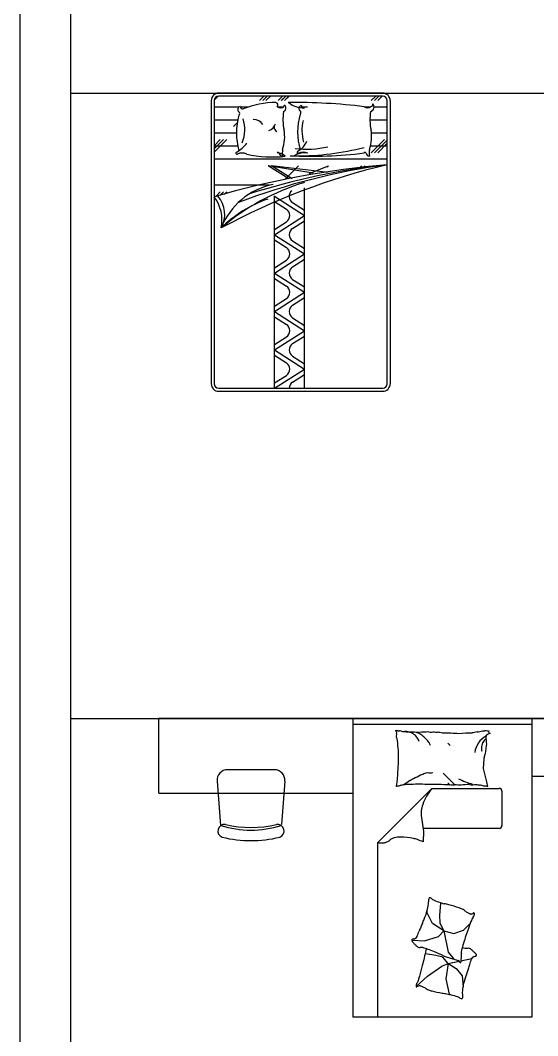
# Model space of a CAD drawing. Header units: inches. Extents: x 8.1 to 50.6, y 12.7 to 37.5.
# Drawn here: x 8.05 to 11.52, y 18.31 to 25.12 of the extents above; entities that cross this region are included whole.
import ezdxf

# ---------------------------------------------------------------- set-up
doc = ezdxf.new("R2010")
doc.units = ezdxf.units.IN
doc.header["$MEASUREMENT"] = 0
for name, color, linetype in [('02', 2, 'Continuous'), ('1', 1, 'Continuous'), ('4', 4, 'Continuous'), ('kadrbm', 4, 'Continuous')]:
    doc.layers.add(name, color=color, linetype=linetype)

# ---------------------------------------------------------------- blocks, each defined once
blk = doc.blocks.new('kadrbm')
at = {"layer": 'kadrbm', "color": 4}
blk.add_lwpolyline([(0, 0), (0, 24.7972), (21, 24.7972), (21, 0), (0, 0)], close=True, dxfattribs=at)
blk.add_lwpolyline([(20.6631, 0.3257), (20.6631, 24.4603), (0.3369, 24.4603), (0.3369, 0.3257), (20.6631, 0.3257)], dxfattribs=at)

msp = doc.modelspace()

# ---------------------------------------------------------------- linework, layer by layer
at = {"layer": '02'}
for p, q in [((9.3507, 24.589), (9.3768, 24.615)), ((10.4805, 24.6153), (9.3805, 24.6153)), ((9.6536, 24.5856), (9.6832, 24.6153)), ((9.6755, 24.5856), (9.7051, 24.6153)), ((9.6974, 24.5856), (9.727, 24.6153)), ((9.7783, 24.5856), (9.8079, 24.6153)), ((9.7785, 24.5856), (9.8081, 24.6153)), ((9.8002, 24.5856), (9.8298, 24.6153)), ((9.8004, 24.5856), (9.83, 24.6153)), ((9.8221, 24.5856), (9.8517, 24.6153)), ((9.8223, 24.5856), (9.8519, 24.6153)), ((10.4036, 24.5856), (10.4332, 24.6153)), ((10.4255, 24.5856), (10.4551, 24.6153)), ((10.4474, 24.5856), (10.477, 24.6153)), ((9.3505, 24.5853), (9.3505, 22.6853)), ((9.516, 24.5419), (9.3505, 24.5419)), ((9.5786, 24.5419), (9.5247, 24.5419)), ((9.8115, 24.5419), (9.7773, 24.5419)), ((9.975, 24.5419), (9.9368, 24.5419)), ((10.3947, 24.5419), (10.3605, 24.5419)), ((10.5105, 24.5419), (10.4222, 24.5419)), ((10.5105, 22.6853), (10.5105, 24.5853)), ((9.508, 24.4544), (9.3505, 24.4544)), ((10.5105, 24.4544), (10.3941, 24.4544)), ((9.4786, 24.4106), (9.5048, 24.4368)), ((9.5005, 24.4106), (9.5015, 24.4116)), ((9.4993, 24.3669), (9.3505, 24.3669)), ((9.3505, 24.2825), (9.3911, 24.3231)), ((9.3505, 24.2388), (9.4349, 24.3231)), ((9.3505, 24.2606), (9.413, 24.3231)), ((10.4036, 24.2356), (10.4911, 24.3231)), ((10.5105, 24.3669), (10.405, 24.3669)), ((10.4255, 24.2356), (10.5105, 24.3206)), ((9.5087, 24.2794), (9.3505, 24.2794)), ((10.5105, 24.2794), (10.3986, 24.2794)), ((10.4474, 24.2356), (10.5105, 24.2988)), ((10.5105, 24.1919), (9.3505, 24.1919)), ((9.7785, 24.2356), (9.7803, 24.2375)), ((10.0133, 24.0985), (9.7127, 24.1481)), ((9.8505, 24.0606), (9.7129, 24.1481)), ((10.1136, 24.1017), (9.7346, 24.1481)), ((9.8724, 24.0606), (9.7348, 24.1481)), ((9.8286, 24.0606), (9.9161, 24.1481)), ((9.9881, 24.0952), (10.1163, 24.1481)), ((10.107, 24.1391), (10.1161, 24.1481)), ((10.3311, 24.1412), (10.338, 24.1481)), ((10.355, 24.1433), (10.3599, 24.1481)), ((9.7208, 24.0169), (9.3505, 24.0169)), ((9.9554, 22.6553), (9.9554, 23.9994)), ((9.3607, 23.9427), (9.3911, 23.9731)), ((9.3889, 23.949), (9.413, 23.9731)), ((9.417, 23.9553), (9.4349, 23.9731)), ((9.7554, 22.6553), (9.7554, 23.9454)), ((9.7554, 23.9433), (9.9554, 23.8145)), ((9.7554, 23.9077), (9.8347, 23.8566)), ((9.8761, 23.9013), (9.9554, 23.8502)), ((9.7554, 23.6857), (9.9554, 23.8145)), ((9.7554, 23.7214), (9.8347, 23.7725)), ((9.8761, 23.7278), (9.9554, 23.7788)), ((9.7554, 23.6857), (9.9554, 23.5569)), ((9.7554, 23.65), (9.8347, 23.599)), ((9.8761, 23.6437), (9.9554, 23.5926)), ((9.7554, 23.4281), (9.9554, 23.5569)), ((9.7554, 23.4638), (9.8347, 23.5149)), ((9.8761, 23.4701), (9.9554, 23.5212)), ((9.7554, 23.4281), (9.9554, 23.2993)), ((9.7554, 23.3924), (9.8347, 23.3413)), ((9.8761, 23.3861), (9.9554, 23.335)), ((9.7554, 23.1705), (9.9554, 23.2993)), ((9.7554, 23.2062), (9.8347, 23.2573)), ((9.8761, 23.2125), (9.9554, 23.2636)), ((9.7554, 23.1705), (9.9554, 23.0417)), ((9.7554, 23.1348), (9.8347, 23.0837)), ((9.8761, 23.1285), (9.9554, 23.0774)), ((9.7554, 22.9129), (9.9554, 23.0417)), ((9.7554, 22.9486), (9.8347, 22.9996)), ((9.8761, 22.9549), (9.9554, 23.006)), ((9.7554, 22.9129), (9.9554, 22.7841)), ((9.7554, 22.8772), (9.8347, 22.8261)), ((9.8761, 22.8708), (9.9554, 22.8197)), ((9.7554, 22.6553), (9.9554, 22.7841)), ((9.7554, 22.6909), (9.8347, 22.742)), ((9.8761, 22.6973), (9.9554, 22.7484)), ((9.3805, 22.6553), (10.4805, 22.6553)), ((11.8991, 20.4404), (8.9791, 20.4404)), ((8.9791, 19.9404), (8.9791, 20.4404)), ((8.9791, 19.9404), (10.2791, 19.9404))]:
    msp.add_line(p, q, dxfattribs=at)
for centre, radius, start, end in [((9.3805, 24.5853), 0.03, 90, 180), ((10.4805, 24.5853), 0.03, 0, 90), ((9.5274, 24.526), 0.0196, 97.94378, 235.24518), ((9.5393, 24.5437), 0.0147, 173.38913, 292.92648), ((9.7804, 23.9082), 0.665, 91.43922, 110.73297), ((9.7587, 24.5553), 0.0184, 323.34069, 74.21738), ((9.7944, 24.5726), 0.0352, 233.5188, 310.88197), ((9.8052, 24.536), 0.0259, 293.82271, 40.36606), ((9.8232, 24.5471), 0.00594, 72.69642, 190.78246), ((9.8717, 20.4707), 4.1024, 83.21005, 90.35099), ((9.9559, 24.7155), 0.1796, 232.49247, 269.73359), ((9.9375, 24.5317), 0.0196, 97.94378, 235.24518), ((9.9494, 24.5494), 0.0147, 173.38913, 292.92648), ((10.3776, 24.5726), 0.0352, 233.5188, 310.88197), ((10.3916, 24.5419), 0.0306, 283.92242, 43.33887), ((10.4015, 24.559), 0.013, 266.2425, 17.77042), ((9.9278, 24.3687), 0.4285, 163.8381, 196.19733), ((9.5086, 24.499), 0.0134, 304.75482, 55.24518), ((9.3199, 24.3889), 0.2355, 338.18888, 18.28665), ((9.6104, 24.3759), 0.0827, 36.13541, 88.61139), ((10.1176, 24.4579), 0.3068, 169.79905, 193.30038), ((10.3379, 24.3744), 0.4285, 163.8381, 196.15923), ((9.9188, 24.5047), 0.0134, 304.75482, 55.24518), ((10.2454, 24.385), 0.3068, 167.2681, 194.70941), ((10.7009, 24.4579), 0.3068, 169.79905, 193.30038), ((9.6991, 24.4467), 0.0643, 286.42978, 345.18031), ((9.7903, 24.4104), 0.0389, 182.68111, 237.50614), ((9.5572, 24.3424), 0.2657, 341.34032, 9.73952), ((10.1404, 24.3424), 0.2657, 341.34032, 9.73952), ((9.4025, 24.4183), 0.2039, 298.91994, 324.55869), ((9.9142, 24.2346), 0.1077, 167.77958, 192.22042), ((9.9692, 24.8928), 0.6334, 263.03038, 283.1053), ((9.9069, 25.9991), 1.7849, 269.82852, 284.54016), ((9.8485, 24.3615), 0.1318, 298.40149, 338.17422), ((10.4974, 24.2346), 0.1077, 167.77958, 192.22042), ((9.503, 24.2329), 0.00724, 105.91317, 295.23687), ((9.5374, 24.16), 0.0733, 64.76313, 115.23687), ((9.7408, 24.9789), 0.772, 257.11693, 276.36131), ((9.7777, 24.2319), 0.00621, 17.68749, 162.31251), ((9.7761, 24.166), 0.0679, 42.2595, 93.63772), ((9.8142, 24.2435), 0.0321, 197.68749, 260.5409), ((10.0039, 26.9868), 2.7753, 267.02602, 277.26857), ((9.9546, 24.1147), 0.1198, 78.38829, 125.05639), ((9.9131, 24.2386), 0.00724, 105.91317, 295.23687), ((9.9475, 24.1657), 0.0733, 64.76313, 115.23687), ((10.3609, 24.2319), 0.00621, 17.68749, 162.31251), ((10.3975, 24.2435), 0.0321, 197.68749, 260.5409), ((11.0369, 18.0743), 6.1037, 94.94792, 106.03946), ((11.5788, 19.6817), 4.5994, 103.43114, 118.31798), ((11.1309, 19.6171), 4.5804, 97.78411, 110.68248), ((11.0134, 19.518), 4.6644, 96.18984, 107.81061), ((10.419, 22.5233), 1.5818, 107.0218, 130.24632), ((9.8361, 23.5587), 0.4715, 101.18954, 158.61939), ((9.9031, 23.9433), 0.05, 131.43602, 237.21673), ((9.1363, 23.7828), 0.2659, 348.68438, 36.33945), ((9.2375, 23.8213), 0.1834, 330.39629, 42.11314), ((9.9931, 23.1204), 0.853, 109.43622, 134.32559), ((9.8076, 23.8145), 0.05, 302.78327, 57.21673), ((9.9031, 23.6857), 0.05, 122.78327, 237.21673), ((9.8076, 23.5569), 0.05, 302.78327, 57.21673), ((9.9031, 23.4281), 0.05, 122.78327, 237.21673), ((9.8076, 23.2993), 0.05, 302.78327, 57.21673), ((9.9031, 23.1705), 0.05, 122.78327, 237.21673), ((9.8076, 23.0417), 0.05, 302.78327, 57.21673), ((9.9031, 22.9129), 0.05, 122.78327, 237.21673), ((9.8076, 22.7841), 0.05, 302.78327, 57.21673), ((9.3805, 22.6853), 0.03, 180, 270), ((9.9031, 22.6553), 0.05, 122.78327, 180), ((10.4805, 22.6853), 0.03, 270, 0), ((9.5966, 20.3815), 0.6896, 252.93047, 287.06953)]:
    msp.add_arc(centre, radius, start, end, dxfattribs=at)
at = {"layer": '1'}
for p, q in [((8.3869, 24.6353), (28.7131, 24.6353)), ((8.3869, 20.4404), (28.7131, 20.4404))]:
    msp.add_line(p, q, dxfattribs=at)
msp.add_lwpolyline([(11.8991, 20.4404), (11.8991, 20.0519), (11.4793, 20.0519)], dxfattribs=at)
at = {"layer": '4'}
for p, q in [((10.4805, 24.6353), (9.3805, 24.6353)), ((9.3305, 24.5853), (9.3305, 22.6853)), ((10.5305, 24.5853), (10.5305, 22.6853)), ((9.3805, 22.6353), (10.4805, 22.6353)), ((10.2791, 20.4404), (10.2791, 18.4367)), ((11.4793, 20.4404), (11.4793, 18.4367)), ((11.4793, 20.401), (10.2794, 20.401)), ((10.917, 20.2746), (10.9322, 20.2595)), ((9.7538, 20.0967), (9.4395, 20.0967)), ((11.1778, 20.0145), (11.1575, 20.0958)), ((10.885, 20.0743), (10.9642, 19.9952)), ((9.3693, 20.0208), (9.3932, 19.7216)), ((9.824, 20.0208), (9.8008, 19.7304)), ((10.8106, 19.9718), (10.4475, 19.6079)), ((10.6975, 19.9967), (10.6975, 19.9967)), ((10.8106, 19.9718), (11.2601, 19.9718)), ((10.917, 20.0095), (10.9322, 19.9943)), ((11.1852, 19.985), (11.1778, 20.0145)), ((11.2798, 19.9521), (11.2798, 19.7232)), ((10.7392, 19.7773), (10.7526, 19.6834)), ((11.2601, 19.7036), (10.7498, 19.7036)), ((10.7526, 19.6834), (10.7509, 19.6121)), ((10.4475, 18.4367), (10.4475, 19.6079)), ((10.7779, 19.1364), (10.779, 19.1555)), ((10.8633, 19.1218), (10.8704, 19.1999)), ((10.8704, 19.1999), (10.8752, 19.2029)), ((10.8138, 19.0647), (10.7779, 19.1364)), ((10.8651, 19.0676), (10.8633, 19.1218)), ((10.8911, 19.0168), (10.8138, 19.0647)), ((10.8536, 18.9783), (10.8911, 19.0168)), ((10.8911, 19.0168), (10.8651, 19.0676)), ((10.8911, 19.0168), (10.9181, 18.8723)), ((10.8911, 19.0168), (10.9578, 18.9979)), ((10.9578, 18.9979), (11.0212, 19.0195)), ((11.0212, 19.0195), (11.0668, 19.0656)), ((10.6777, 18.9541), (10.7595, 18.9501)), ((10.7595, 18.9501), (10.8536, 18.9783)), ((10.9181, 18.8723), (10.9497, 18.8355)), ((10.8372, 18.851), (10.7662, 18.8607)), ((10.8834, 18.8393), (10.8372, 18.851)), ((10.9197, 18.797), (10.8834, 18.8393)), ((10.9051, 18.8418), (10.9507, 18.8274)), ((10.9197, 18.797), (10.9928, 18.8124)), ((10.9497, 18.8355), (10.9572, 18.8266)), ((10.9507, 18.8274), (10.986, 18.8163)), ((11.0042, 18.8148), (11.0776, 18.8303)), ((10.7801, 18.712), (10.8775, 18.7794)), ((10.8775, 18.7794), (10.9197, 18.797)), ((10.9197, 18.797), (10.9033, 18.6942)), ((10.9197, 18.797), (10.9725, 18.7624)), ((10.9725, 18.7624), (11.014, 18.7143)), ((10.7037, 18.6431), (10.7801, 18.712)), ((10.9033, 18.6942), (10.9262, 18.5905)), ((11.014, 18.7143), (11.0201, 18.6414)), ((11.4793, 18.4367), (10.2791, 18.4367))]:
    msp.add_line(p, q, dxfattribs=at)
msp.add_lwpolyline([(10.7711, 18.8964, -0.025626), (10.7697, 18.8871, -0.0108), (10.7455, 18.783, -0.00456), (10.7267, 18.7123, -0.01125), (10.7182, 18.6839, -0.069394), (10.7107, 18.6684, 0.079756), (10.7044, 18.6547, 0.106399), (10.7037, 18.6431, 0.328642), (10.7067, 18.6402, 0.299547), (10.7116, 18.6424, -0.189917), (10.7182, 18.6473, -0.033518), (10.7262, 18.6489, -0.075627), (10.7298, 18.6488, -0.053489), (10.7361, 18.647, -0.017838), (10.7542, 18.639, -0.038394), (10.7743, 18.6271, 0.059529), (10.7877, 18.6199, 0.035943), (10.8089, 18.6134, 0.011245), (10.8783, 18.5989, 0.006203), (10.91, 18.5934, -0.010783), (10.9283, 18.5901, -0.019485), (10.939, 18.5875, -0.005062), (10.9796, 18.5754, -0.101392), (11.0005, 18.5639, 0.223768), (11.0114, 18.561, 0.25558), (11.0148, 18.5637, 0.081563), (11.0178, 18.5763, 0.071805), (11.0168, 18.5898, -0.069985), (11.0157, 18.6035, -0.03546), (11.0219, 18.6511, -0.029432), (11.0369, 18.7069, -0.001554), (11.0459, 18.734, 0.00152), (11.0552, 18.7617, 0.004735), (11.0644, 18.7903, -0.00382), (11.0757, 18.8258, -0.296001), (11.0996, 18.8451, 0.649774), (11.1053, 18.8625, 0.02319), (11.1014, 18.8657, -0.0288), (11.0982, 18.8683, -0.005727), (11.0933, 18.8731, 0.004358), (11.0868, 18.8794, 0.027528), (11.0724, 18.8917, 0.046214), (11.0629, 18.8976, 0.194121), (11.0496, 18.8987, -0.133719), (11.0307, 18.8981, -0.005779), (11.0129, 18.9025, -0.008882)], format="xyb", dxfattribs=at)
for centre, radius, start, end in [((9.3805, 24.5853), 0.05, 90, 180), ((10.4805, 24.5853), 0.05, 0, 90), ((9.3805, 22.6853), 0.05, 180, 270), ((10.4805, 22.6853), 0.05, 270, 0), ((10.5649, 20.3611), 0.00336, 291.7883, 340.43603), ((10.5666, 20.3557), 0.00228, 340.43603, 101.89306), ((10.5662, 20.3846), 0.0247, 274.30254, 291.7883), ((10.5727, 20.3566), 0.00421, 201.9904, 281.89306), ((10.5417, 20.3365), 0.0323, 338.57902, 8.13348), ((10.335, 20.274), 0.2421, 8.13348, 12.10946), ((10.5878, 20.3468), 0.0153, 158.57902, 201.9904), ((10.7681, 20.3343), 0.1952, 187.6809, 192.10946), ((10.5899, 20.3861), 0.0284, 239.34874, 274.30254), ((10.5872, 20.3049), 0.0531, 59.34874, 84.74081), ((10.5873, 19.5434), 0.8077, 84.74081, 88.09211), ((10.6325, 20.2551), 0.0976, 18.43965, 94.21586), ((10.6761, 18.8774), 1.4704, 88.09211, 90.57574), ((10.624, 20.1316), 0.2303, 62.76041, 69.13972), ((10.797, 19.4907), 0.8592, 90.57574, 94.80185), ((10.6948, 20.2692), 0.0756, 51.61143, 62.76041), ((10.5024, 20.0264), 0.3854, 46.18849, 51.61143), ((10.6158, 20.1446), 0.2216, 39.03494, 46.18849), ((10.801, 20.6347), 0.2851, 267.46141, 274.80185), ((10.8514, 20.4982), 0.1499, 259.81012, 267.46141), ((10.7895, 19.8305), 0.5208, 79.81012, 83.9133), ((10.8817, 19.3109), 1.0322, 83.9133, 90), ((11.0793, 19.6713), 0.6718, 90, 97.54685), ((11.144, 20.1137), 0.2384, 97.54685, 105.74398), ((11.2354, 20.1986), 0.1377, 117.20359, 174.36888), ((11.0687, 20.6466), 0.2999, 278.43719, 285.74398), ((11.1501, 20.5165), 0.1586, 270, 278.43719), ((11.2262, 20.234), 0.0884, 126.26407, 138.55709), ((11.2023, 20.306), 0.0336, 94.40021, 153.41948), ((11.6564, 20.3213), 0.484, 180, 186.23236), ((11.1907, 20.4469), 0.089, 258.72762, 270), ((11.2023, 20.3522), 0.0129, 153.41948, 258.72762), ((11.4742, 20.3461), 0.8984, 183.36875, 187.6809), ((10.7502, 20.2536), 0.0485, 28.31676, 39.03494), ((10.6195, 20.1831), 0.197, 23.00277, 28.31676), ((11.1969, 20.2442), 0.0553, 161.2201, 180), ((11.2317, 20.2442), 0.0901, 180, 194.68511), ((11.336, 20.1968), 0.2023, 158.18508, 161.2201), ((11.2863, 20.2168), 0.1487, 154.64488, 158.18508), ((11.1987, 20.2583), 0.0518, 138.55709, 154.64488), ((12.0207, 20.0516), 0.8679, 167.80162, 170.31563), ((11.3731, 20.235), 0.2007, 170.31563, 180), ((11.9261, 20.0962), 1.3434, 176.94504, 178.36691), ((11.2514, 20.207), 0.6679, 178.36691, 183.36875), ((10.5136, 20.2053), 0.6482, 351.99495, 357.33512), ((10.8562, 20.2411), 0.312, 347.80162, 351.99495), ((9.4395, 20.0263), 0.0704, 90, 184.43212), ((9.7538, 20.0263), 0.0704, 355.56788, 90), ((23.9756, 19.3142), 13.4174, 176.49514, 176.94504), ((11.0909, 20.0989), 0.0666, 357.33512, 14.04519), ((10.8885, 19.9744), 0.316, 170.00164, 176.49514), ((10.5226, 20.299), 0.3076, 296.49848, 302.13498), ((10.1057, 21.3228), 1.4094, 294.32653, 296.49848), ((10.5585, 20.5279), 0.4985, 290.67428, 294.32653), ((10.7598, 20.1305), 0.057, 274.08277, 290.67428), ((10.7966, 20.3443), 0.2677, 266.4448, 274.08277), ((11.2982, 20.6937), 0.7268, 244.68893, 252.80176), ((10.5548, 19.9883), 0.019, 350.00164, 16.69777), ((10.5737, 19.9837), 0.0013, 16.69777, 97.12039), ((10.599, 19.9014), 0.0861, 97.12039, 106.22115), ((10.623, 19.9197), 0.0755, 106.22115, 117.28412), ((10.5919, 20.0357), 0.0446, 282.86904, 297.28412), ((10.6034, 20.1393), 0.1435, 273.57397, 282.86904), ((10.2402, 20.605), 0.717, 302.13498, 305.82628), ((10.6297, 21.1448), 1.1454, 270.28654, 273.57397), ((10.7964, 25.6278), 5.627, 269.02962, 270.28654), ((11.0948, 19.7363), 0.3691, 140.35546, 159.85116), ((10.9751, 23.3058), 3.3084, 267.39037, 269.02962), ((11.0155, 21.191), 1.197, 265.38242, 267.39037), ((10.8947, 18.6146), 1.3823, 85.38242, 87.25093), ((11.0513, 19.7706), 0.2264, 87.25093, 101.55856), ((11.0783, 20.1394), 0.1436, 263.56595, 281.55856), ((11.1422, 20.1111), 0.1178, 252.61359, 263.56595), ((11.0918, 19.7711), 0.226, 72.61359, 80.5159), ((11.1404, 19.7211), 0.2664, 80.5159, 85.91706), ((11.1851, 19.9841), 0.000902, 85.91706, 194.04494), ((11.2601, 19.9521), 0.0197, 0, 90), ((10.9147, 19.8024), 0.1772, 159.85116, 188.13558), ((9.4182, 19.6856), 0.0438, 80.38064, 250.97084), ((9.5966, 20.478), 0.7685, 257.13286, 282.86714), ((9.7751, 19.6856), 0.0438, 289.02916, 99.61936), ((11.2601, 19.7232), 0.0197, 270, 0), ((9.5966, 20.4513), 0.8298, 256.56927, 283.43073), ((10.4716, 19.696), 0.0913, 288.04277, 309.38607), ((10.5768, 19.5679), 0.0744, 105.71606, 129.38607), ((10.5956, 19.5012), 0.1438, 88.21129, 105.71606), ((10.5824, 19.0802), 0.5649, 79.40554, 88.21129), ((10.6551, 19.4688), 0.1697, 70.05221, 79.40554), ((10.5843, 19.2737), 0.3772, 63.78283, 70.05221), ((10.4745, 19.7523), 0.1469, 259.42554, 271.4043), ((10.4762, 19.6818), 0.0764, 271.4043, 288.04277), ((10.8337, 19.2167), 0.0471, 171.72661, 188.15496), ((10.8267, 19.2177), 0.0401, 153.0751, 171.72661), ((10.7379, 19.2029), 0.0496, 352.14162, 8.15496), ((10.795, 19.2338), 0.00457, 95.7282, 153.0751), ((10.7959, 19.2252), 0.0132, 45.27549, 95.7282), ((10.847, 19.2768), 0.0594, 225.27549, 248.43366), ((11.5954, 21.1702), 2.0954, 248.43366, 249.59369), ((10.3052, 19.2844), 0.4909, 337.27476, 344.01821), ((10.4518, 19.2424), 0.3385, 344.01821, 352.14162), ((10.9141, 19.3389), 0.1415, 249.59369, 254.05872), ((10.9932, 19.6157), 0.4293, 254.05872, 256.52995), ((10.5909, 17.9364), 1.2974, 75.10841, 76.52995), ((10.5191, 17.6665), 1.5768, 72.53136, 75.10841), ((10.946, 19.023), 0.1547, 64.29747, 72.53136), ((10.9855, 19.1049), 0.0638, 50.67049, 64.29747), ((11.1226, 19.2723), 0.1527, 230.67049, 239.46533), ((11.1858, 19.3795), 0.2771, 239.46533, 243.55303), ((6.5189, 20.8702), 4.5959, 336.91862, 337.27476), ((11.0762, 19.1591), 0.031, 243.55303, 255.80005), ((11.687, 18.8429), 0.6589, 157.66404, 160.24229), ((11.0716, 19.1408), 0.012, 255.80005, 273.09958), ((11.069, 19.1894), 0.0607, 273.09958, 280.77835), ((11.1351, 19.0696), 0.0623, 141.78557, 157.66404), ((11.0782, 19.1407), 0.0111, 280.77835, 323.79178), ((11.0489, 19.1374), 0.0473, 321.78557, 340.02575), ((11.0912, 19.1312), 0.00496, 77.09011, 143.79178), ((11.0915, 19.1326), 0.00349, 4.31932, 77.09011), ((11.0674, 19.1308), 0.0277, 340.02575, 4.31932), ((8.458, 19.9131), 2.4381, 337.4766, 338.35219), ((12.1994, 18.4282), 1.5872, 157.26698, 158.35219), ((15.1658, 17.1853), 4.8034, 156.91862, 157.26698), ((14.8409, 17.71), 4.0102, 160.24229, 161.28734), ((10.6851, 18.9518), 0.01, 91.52135, 223.58045), ((10.7176, 18.9827), 0.0549, 223.58045, 228.89424), ((10.6581, 18.9145), 0.0356, 42.29558, 48.89424), ((10.4617, 18.7358), 0.3011, 40.98314, 42.29558), ((10.6841, 18.99), 0.0282, 271.52135, 337.4766), ((13.3876, 18.2023), 2.4758, 161.28734, 163.76249), ((11.0815, 19.2743), 0.5199, 220.98314, 221.98193), ((10.8224, 19.0411), 0.1713, 221.98193, 228.28928), ((10.7489, 18.9587), 0.0609, 228.28928, 238.87327), ((10.7266, 18.9218), 0.0178, 238.87327, 282.81602), ((10.7386, 18.8693), 0.0361, 72.35062, 102.81602), ((10.5095, 18.1494), 0.7915, 69.71399, 72.35062), ((10.3236, 17.6463), 1.3279, 67.67849, 69.71399), ((10.3599, 17.7348), 1.2322, 64.83087, 67.67849), ((11.0592, 18.8712), 0.0522, 176.64527, 189.27867), ((11.0987, 18.8689), 0.0918, 163.76249, 176.64527), ((10.9557, 19.0027), 0.1687, 244.83087, 252.53136), ((10.9805, 18.799), 0.0181, 21.95358, 72.53136), ((11.0008, 18.8072), 0.00367, 201.95358, 345.38691), ((11.0309, 18.8134), 0.0267, 176.7846, 189.02616), ((11.1578, 18.8063), 0.1539, 169.88615, 176.7846), ((10.9973, 18.8081), 0.00724, 345.38691, 9.02616), ((10.8673, 18.8581), 0.1412, 349.88615, 357.08848), ((10.9524, 18.8537), 0.0561, 357.08848, 9.27867)]:
    msp.add_arc(centre, radius, start, end, dxfattribs=at)

# ---------------------------------------------------------------- block references
at = {"layer": 'kadrbm'}
msp.add_blockref('kadrbm', (8.05, 12.725), dxfattribs=at)

doc.saveas('drawing.dxf')
